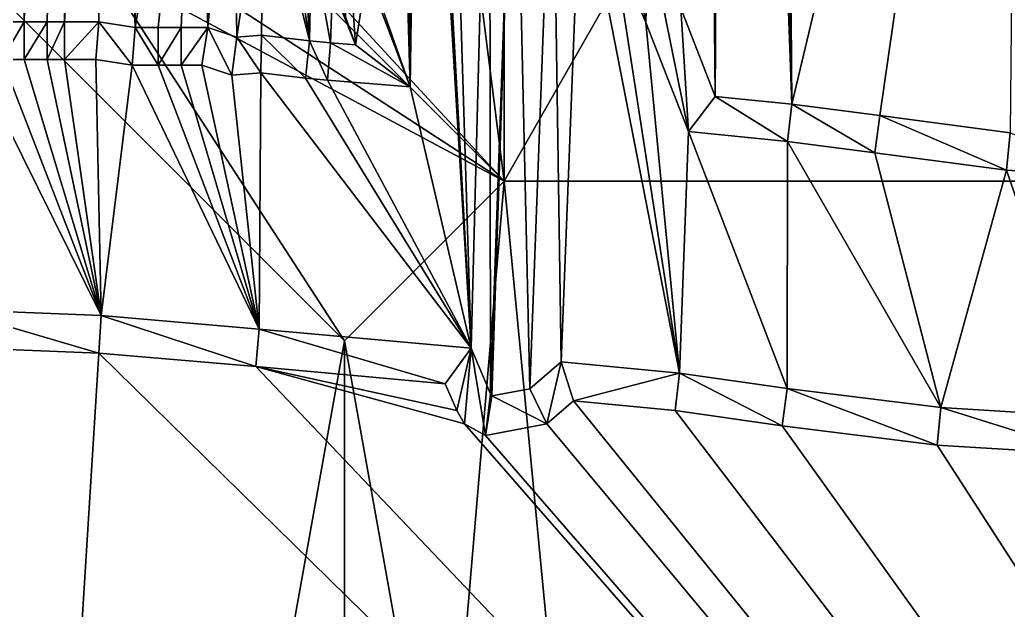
# Model space of a CAD drawing. Extents: x 10 to 110, y 10 to 115.
# Drawn here: x 75.68 to 88.82, y 34.3 to 42.14 of the extents above; entities that cross this region are included whole.
import ezdxf

# ---------------------------------------------------------------- set-up
doc = ezdxf.new("R2010")
doc.units = 0
doc.header["$MEASUREMENT"] = 0
doc.layers.add('STL2DXF', color=7, linetype='Continuous')

msp = doc.modelspace()

# ---------------------------------------------------------------- linework, layer by layer
at = {"layer": 'STL2DXF'}
for points in [[(75.569, 68.249, -0.6), (77.625, 110, -0.6), (75.743, 42.119, -0.6)], [(75.743, 42.119, -0.6), (77.625, 110, -0.6), (76.049, 42.119, -0.6)], [(76.049, 42.119, -0.6), (77.625, 110, -0.6), (76.278, 42.119, -0.6)], [(76.278, 42.119, -0.6), (77.625, 110, -0.6), (76.863, 52.221, -0.6)], [(77.625, 75.504, 0.5), (82.121, 40, 0.5), (82.121, 80, 0.5)], [(82.121, 80, 0.5), (82.121, 40, 0.5), (105, 80, 0.5)], [(105, 80, 0.5), (82.121, 40, 0.5), (105, 40, 0.5)], [(77.625, 44.875, 0.5), (82.121, 40, 0.5), (77.625, 75.504, 0.5)], [(75.438, 42.119, -0.6), (75.569, 68.249, -0.6), (75.743, 42.119, -0.6)], [(85.947, 41.025, -0.6), (85.567, 65.13, -0.6), (85.754, 66.011, -0.6)], [(85.754, 66.011, -0.6), (88.975, 53.722, -0.6), (85.947, 41.025, -0.6)], [(84.809, 65.021, -0.6), (85.076, 65.341, -0.6), (84.929, 41.127, -0.6)], [(84.929, 41.127, -0.6), (85.076, 65.341, -0.6), (85.947, 41.025, -0.6)], [(85.947, 41.025, -0.6), (85.076, 65.341, -0.6), (85.258, 65.001, -0.6)], [(85.947, 41.025, -0.6), (85.258, 65.001, -0.6), (85.567, 65.13, -0.6)], [(84.929, 41.127, -0.6), (84.704, 64.642, -0.6), (84.809, 65.021, -0.6)], [(84.471, 42.298, -0.6), (84.704, 64.642, -0.6), (84.929, 41.127, -0.6)], [(82.121, 40), (66.061, 56.061, 0.5), (66.061, 56.061)], [(66.061, 56.061, 0.5), (82.121, 40), (77.246, 44.875, 0.5)], [(66.061, 56.061), (70, 47.879), (82.121, 40)], [(85.947, 41.025, -0.6), (88.975, 53.722, -0.6), (87.117, 40.873, -0.6)], [(87.117, 40.873, -0.6), (88.975, 53.722, -0.6), (88.848, 40.644, -0.6)], [(76.278, 42.119, -0.6), (76.863, 52.221, -0.6), (76.736, 42.119, -0.6)], [(76.863, 52.221, -0.6), (77.219, 42.043, -0.6), (76.736, 42.119, -0.6)], [(77.219, 42.043, -0.6), (76.863, 52.221, -0.6), (76.92, 50.586, -0.6)], [(77.219, 42.043, -0.6), (76.92, 50.586, -0.6), (77.194, 49.244, -0.6)], [(72.121, 50, 0.5), (70, 47.879, 0.5), (80, 37.879, 0.5)], [(70, 47.879), (72.121, 50), (80, 37.879)], [(72.121, 50, 0.5), (80, 37.879, 0.5), (82.121, 40, 0.5)], [(72.121, 50), (82.121, 40, 0.5), (82.121, 40)], [(82.121, 40, 0.5), (72.121, 50), (72.121, 50, 0.5)], [(80, 37.879), (72.121, 50), (82.121, 40)], [(80.483, 42.355, -0.6), (80.626, 49.833, -0.6), (80.875, 41.256, -0.6)], [(80.875, 41.256, -0.6), (80.626, 49.833, -0.6), (80.799, 49.522, -0.6)], [(80.875, 41.256, -0.6), (80.799, 49.522, -0.6), (80.988, 49.291, -0.6)], [(81.683, 37.781, -0.6), (80.875, 41.256, -0.6), (80.988, 49.291, -0.6)], [(81.683, 37.781, -0.6), (80.988, 49.291, -0.6), (81.065, 49.001, -0.6)], [(77.219, 42.043, -0.6), (77.194, 49.244, -0.6), (78.033, 46.878, -0.6)], [(81.683, 37.781, -0.6), (81.065, 49.001, -0.6), (81.366, 48.07, -0.6)], [(81.683, 37.781, -0.6), (81.366, 48.07, -0.6), (81.929, 47.123, -0.6)], [(80, 37.879), (70, 47.879, 0.5), (70, 47.879)], [(70, 47.879, 0.5), (80, 37.879), (80, 37.879, 0.5)], [(82.121, 40), (70, 47.879), (73, 44.875)], [(81.683, 37.781, -0.6), (81.929, 47.123, -0.6), (81.942, 37.177, -0.6)], [(81.942, 37.177, -0.6), (81.929, 47.123, -0.6), (82.259, 46.186, -0.6)], [(77.219, 42.043, -0.6), (78.033, 46.878, -0.6), (77.524, 42.043, -0.6)], [(77.524, 42.043, -0.6), (78.033, 46.878, -0.6), (77.83, 42.043, -0.6)], [(77.83, 42.043, -0.6), (78.033, 46.878, -0.6), (78.186, 42.043, -0.6)], [(78.186, 42.043, -0.6), (78.033, 46.878, -0.6), (78.517, 45.631, -0.6)], [(81.942, 37.177, -0.6), (82.259, 46.186, -0.6), (81.959, 37.148, -0.6)], [(81.959, 37.148, -0.6), (82.259, 46.186, -0.6), (82.466, 37.243, -0.6)], [(82.466, 37.243, -0.6), (82.259, 46.186, -0.6), (82.765, 45.299, -0.6)], [(78.186, 42.043, -0.6), (78.517, 45.631, -0.6), (78.568, 41.916, -0.6)], [(78.568, 41.916, -0.6), (78.517, 45.631, -0.6), (78.924, 44.333, -0.6)], [(82.466, 37.243, -0.6), (82.765, 45.299, -0.6), (82.882, 37.599, -0.6)], [(82.882, 37.599, -0.6), (82.765, 45.299, -0.6), (83.137, 44.184, -0.6)], [(73, 44.875), (80, 37.879, 0.5), (80, 37.879)], [(80, 37.879, 0.5), (73, 44.875), (73, 44.875, 0.5)], [(82.121, 40), (73, 44.875), (80, 37.879)], [(73, 44.875, 0.5), (75, 10, 0.5), (80, 37.879, 0.5)], [(77.246, 44.875, 0.5), (82.121, 40), (82.121, 40, 0.5)], [(82.121, 40, 0.5), (77.625, 44.875, 0.5), (77.246, 44.875, 0.5)], [(78.568, 41.916, -0.6), (78.924, 44.333, -0.6), (78.898, 41.941, -0.6)], [(78.898, 41.941, -0.6), (78.924, 44.333, -0.6), (79.535, 41.865, -0.6)], [(79.535, 41.865, -0.6), (78.924, 44.333, -0.6), (79.204, 44.053, -0.6)], [(83.577, 43.122, -0.4), (83.606, 44.359, -0.4), (84.008, 42.109, -0.4)], [(84.008, 42.109, -0.4), (83.606, 44.359, -0.4), (84.038, 43.315, -0.4)], [(82.882, 37.599, -0.6), (83.137, 44.184, -0.6), (84.454, 37.451, -0.6)], [(84.454, 37.451, -0.6), (83.137, 44.184, -0.6), (83.577, 43.122, -0.6)], [(79.535, 41.865, -0.6), (79.204, 44.053, -0.6), (79.433, 43.875, -0.6)], [(79.535, 41.865, -0.6), (79.433, 43.875, -0.6), (79.56, 43.239, -0.6)], [(80.018, 42.17, -0.4), (80.04, 43.387, -0.4), (80.145, 41.814, -0.4)], [(80.145, 41.814, -0.4), (80.04, 43.387, -0.4), (80.299, 42.775, -0.4)], [(79.535, 41.865, -0.6), (79.56, 43.239, -0.6), (79.815, 41.84, -0.6)], [(79.815, 41.84, -0.6), (79.56, 43.239, -0.6), (79.84, 42.577, -0.6)], [(84.008, 42.109, -0.4), (84.038, 43.315, -0.4), (84.575, 40.66, -0.4)], [(84.575, 40.66, -0.4), (84.038, 43.315, -0.4), (84.471, 42.298, -0.4)], [(84.454, 37.451, -0.6), (83.577, 43.122, -0.6), (84.008, 42.109, -0.6)], [(83.577, 43.122, -0.6), (84.008, 42.109, -0.4), (84.008, 42.109, -0.6)], [(84.008, 42.109, -0.4), (83.577, 43.122, -0.6), (83.577, 43.122, -0.4)], [(80.875, 41.256, -0.4), (80.145, 41.814, -0.4), (80.299, 42.775, -0.4)], [(80.875, 41.256, -0.4), (80.299, 42.775, -0.4), (80.483, 42.355, -0.4)], [(79.815, 41.84, -0.6), (79.84, 42.577, -0.6), (80.145, 41.814, -0.6)], [(80.145, 41.814, -0.6), (79.84, 42.577, -0.6), (80.018, 42.17, -0.6)], [(80.875, 41.256, -0.4), (80.483, 42.355, -0.6), (80.875, 41.256, -0.6)], [(80.483, 42.355, -0.6), (80.875, 41.256, -0.4), (80.483, 42.355, -0.4)], [(84.575, 40.66, -0.4), (84.471, 42.298, -0.4), (84.929, 41.127, -0.4)], [(84.929, 41.127, -0.4), (84.471, 42.298, -0.6), (84.929, 41.127, -0.6)], [(84.471, 42.298, -0.6), (84.929, 41.127, -0.4), (84.471, 42.298, -0.4)], [(75.452, 41.619, -0.4), (75.438, 42.119, -0.4), (75.743, 42.119, -0.4)], [(75.743, 42.119, -0.6), (75.438, 42.119, -0.4), (75.438, 42.119, -0.6)], [(75.438, 42.119, -0.4), (75.743, 42.119, -0.6), (75.743, 42.119, -0.4)], [(75.452, 41.619, -0.4), (75.743, 42.119, -0.4), (75.743, 41.619, -0.4)], [(75.743, 41.619, -0.4), (75.743, 42.119, -0.4), (76.049, 42.119, -0.4)], [(75.743, 41.619, -0.4), (76.049, 42.119, -0.4), (76.049, 41.619, -0.4)], [(76.049, 42.119, -0.6), (75.743, 42.119, -0.4), (75.743, 42.119, -0.6)], [(75.743, 42.119, -0.4), (76.049, 42.119, -0.6), (76.049, 42.119, -0.4)], [(76.049, 41.619, -0.4), (76.049, 42.119, -0.4), (76.278, 42.119, -0.4)], [(76.049, 41.619, -0.4), (76.278, 42.119, -0.4), (76.278, 41.619, -0.4)], [(76.278, 42.119, -0.6), (76.049, 42.119, -0.4), (76.049, 42.119, -0.6)], [(76.049, 42.119, -0.4), (76.278, 42.119, -0.6), (76.278, 42.119, -0.4)], [(76.278, 41.619, -0.4), (76.278, 42.119, -0.4), (76.736, 42.119, -0.4)], [(76.278, 41.619, -0.4), (76.736, 42.119, -0.4), (76.696, 41.619, -0.4)], [(76.736, 42.119, -0.6), (76.278, 42.119, -0.4), (76.278, 42.119, -0.6)], [(76.278, 42.119, -0.4), (76.736, 42.119, -0.6), (76.736, 42.119, -0.4)], [(76.696, 41.619, -0.4), (76.736, 42.119, -0.4), (77.18, 41.543, -0.4)], [(77.18, 41.543, -0.4), (76.736, 42.119, -0.4), (77.219, 42.043, -0.4)], [(77.219, 42.043, -0.6), (76.736, 42.119, -0.4), (76.736, 42.119, -0.6)], [(76.736, 42.119, -0.4), (77.219, 42.043, -0.6), (77.219, 42.043, -0.4)], [(80.018, 42.17, -0.6), (80.145, 41.814, -0.4), (80.145, 41.814, -0.6)], [(80.145, 41.814, -0.4), (80.018, 42.17, -0.6), (80.018, 42.17, -0.4)], [(84.454, 37.451, -0.6), (84.008, 42.109, -0.6), (84.575, 40.66, -0.6)], [(84.008, 42.109, -0.6), (84.575, 40.66, -0.4), (84.575, 40.66, -0.6)], [(84.575, 40.66, -0.4), (84.008, 42.109, -0.6), (84.008, 42.109, -0.4)], [(77.18, 41.543, -0.4), (77.219, 42.043, -0.4), (77.524, 41.543, -0.4)], [(77.524, 41.543, -0.4), (77.219, 42.043, -0.4), (77.524, 42.043, -0.4)], [(77.524, 42.043, -0.6), (77.219, 42.043, -0.4), (77.219, 42.043, -0.6)], [(77.219, 42.043, -0.4), (77.524, 42.043, -0.6), (77.524, 42.043, -0.4)], [(77.524, 41.543, -0.4), (77.524, 42.043, -0.4), (77.83, 42.043, -0.4)], [(77.524, 41.543, -0.4), (77.83, 42.043, -0.4), (77.83, 41.543, -0.4)], [(77.83, 42.043, -0.6), (77.524, 42.043, -0.4), (77.524, 42.043, -0.6)], [(77.524, 42.043, -0.4), (77.83, 42.043, -0.6), (77.83, 42.043, -0.4)], [(77.83, 41.543, -0.4), (77.83, 42.043, -0.4), (78.186, 42.043, -0.4)], [(77.83, 41.543, -0.4), (78.186, 42.043, -0.4), (78.105, 41.543, -0.4)], [(78.186, 42.043, -0.6), (77.83, 42.043, -0.4), (77.83, 42.043, -0.6)], [(77.83, 42.043, -0.4), (78.186, 42.043, -0.6), (78.186, 42.043, -0.4)], [(78.105, 41.543, -0.4), (78.186, 42.043, -0.4), (78.505, 41.41, -0.4)], [(78.505, 41.41, -0.4), (78.186, 42.043, -0.4), (78.568, 41.916, -0.4)], [(78.568, 41.916, -0.6), (78.186, 42.043, -0.4), (78.186, 42.043, -0.6)], [(78.186, 42.043, -0.4), (78.568, 41.916, -0.6), (78.568, 41.916, -0.4)], [(78.505, 41.41, -0.4), (78.568, 41.916, -0.4), (78.888, 41.439, -0.4)], [(78.888, 41.439, -0.4), (78.568, 41.916, -0.4), (78.898, 41.941, -0.4)], [(78.898, 41.941, -0.6), (78.568, 41.916, -0.4), (78.568, 41.916, -0.6)], [(78.568, 41.916, -0.4), (78.898, 41.941, -0.6), (78.898, 41.941, -0.4)], [(78.888, 41.439, -0.4), (78.898, 41.941, -0.4), (79.482, 41.368, -0.4)], [(79.482, 41.368, -0.4), (78.898, 41.941, -0.4), (79.535, 41.865, -0.4)], [(79.535, 41.865, -0.6), (78.898, 41.941, -0.4), (78.898, 41.941, -0.6)], [(78.898, 41.941, -0.4), (79.535, 41.865, -0.6), (79.535, 41.865, -0.4)], [(79.482, 41.368, -0.4), (79.535, 41.865, -0.4), (79.773, 41.341, -0.4)], [(79.773, 41.341, -0.4), (79.535, 41.865, -0.4), (79.815, 41.84, -0.4)], [(79.815, 41.84, -0.6), (79.535, 41.865, -0.4), (79.535, 41.865, -0.6)], [(79.535, 41.865, -0.4), (79.815, 41.84, -0.6), (79.815, 41.84, -0.4)], [(79.773, 41.341, -0.4), (79.815, 41.84, -0.4), (80.875, 41.256, -0.4)], [(80.875, 41.256, -0.4), (79.815, 41.84, -0.4), (80.145, 41.814, -0.4)], [(80.145, 41.814, -0.6), (79.815, 41.84, -0.4), (79.815, 41.84, -0.6)], [(79.815, 41.84, -0.4), (80.145, 41.814, -0.6), (80.145, 41.814, -0.4)], [(74.761, 38.294, -0.6), (75.085, 41.599, -0.6), (76.767, 38.217, -0.6)], [(76.767, 38.217, -0.6), (75.085, 41.599, -0.6), (75.452, 41.619, -0.6)], [(76.767, 38.217, -0.6), (75.452, 41.619, -0.6), (75.743, 41.619, -0.6)], [(75.452, 41.619, -0.4), (75.743, 41.619, -0.6), (75.452, 41.619, -0.6)], [(75.743, 41.619, -0.6), (75.452, 41.619, -0.4), (75.743, 41.619, -0.4)], [(76.767, 38.217, -0.6), (75.743, 41.619, -0.6), (76.049, 41.619, -0.6)], [(75.743, 41.619, -0.4), (76.049, 41.619, -0.6), (75.743, 41.619, -0.6)], [(76.049, 41.619, -0.6), (75.743, 41.619, -0.4), (76.049, 41.619, -0.4)], [(76.767, 38.217, -0.6), (76.049, 41.619, -0.6), (76.278, 41.619, -0.6)], [(76.049, 41.619, -0.4), (76.278, 41.619, -0.6), (76.049, 41.619, -0.6)], [(76.278, 41.619, -0.6), (76.049, 41.619, -0.4), (76.278, 41.619, -0.4)], [(76.767, 38.217, -0.6), (76.278, 41.619, -0.6), (76.696, 41.619, -0.6)], [(76.278, 41.619, -0.4), (76.696, 41.619, -0.6), (76.278, 41.619, -0.6)], [(76.696, 41.619, -0.6), (76.278, 41.619, -0.4), (76.696, 41.619, -0.4)], [(76.767, 38.217, -0.6), (76.696, 41.619, -0.6), (77.18, 41.543, -0.6)], [(76.696, 41.619, -0.4), (77.18, 41.543, -0.6), (76.696, 41.619, -0.6)], [(77.18, 41.543, -0.6), (76.696, 41.619, -0.4), (77.18, 41.543, -0.4)], [(76.767, 38.217, -0.6), (77.18, 41.543, -0.6), (78.866, 38.037, -0.6)], [(78.866, 38.037, -0.6), (77.18, 41.543, -0.6), (77.524, 41.543, -0.6)], [(77.18, 41.543, -0.4), (77.524, 41.543, -0.6), (77.18, 41.543, -0.6)], [(77.524, 41.543, -0.6), (77.18, 41.543, -0.4), (77.524, 41.543, -0.4)], [(78.866, 38.037, -0.6), (77.524, 41.543, -0.6), (77.83, 41.543, -0.6)], [(77.524, 41.543, -0.4), (77.83, 41.543, -0.6), (77.524, 41.543, -0.6)], [(77.83, 41.543, -0.6), (77.524, 41.543, -0.4), (77.83, 41.543, -0.4)], [(78.866, 38.037, -0.6), (77.83, 41.543, -0.6), (78.105, 41.543, -0.6)], [(77.83, 41.543, -0.4), (78.105, 41.543, -0.6), (77.83, 41.543, -0.6)], [(78.105, 41.543, -0.6), (77.83, 41.543, -0.4), (78.105, 41.543, -0.4)], [(78.866, 38.037, -0.6), (78.105, 41.543, -0.6), (78.505, 41.41, -0.6)], [(78.105, 41.543, -0.4), (78.505, 41.41, -0.6), (78.105, 41.543, -0.6)], [(78.505, 41.41, -0.6), (78.105, 41.543, -0.4), (78.505, 41.41, -0.4)], [(78.866, 38.037, -0.6), (78.505, 41.41, -0.6), (78.888, 41.439, -0.6)], [(78.505, 41.41, -0.4), (78.888, 41.439, -0.6), (78.505, 41.41, -0.6)], [(78.888, 41.439, -0.6), (78.505, 41.41, -0.4), (78.888, 41.439, -0.4)], [(78.866, 38.037, -0.6), (78.888, 41.439, -0.6), (81.683, 37.781, -0.6)], [(81.683, 37.781, -0.6), (78.888, 41.439, -0.6), (79.482, 41.368, -0.6)], [(78.888, 41.439, -0.4), (79.482, 41.368, -0.6), (78.888, 41.439, -0.6)], [(79.482, 41.368, -0.6), (78.888, 41.439, -0.4), (79.482, 41.368, -0.4)], [(81.683, 37.781, -0.6), (79.482, 41.368, -0.6), (79.773, 41.341, -0.6)], [(79.482, 41.368, -0.4), (79.773, 41.341, -0.6), (79.482, 41.368, -0.6)], [(79.773, 41.341, -0.6), (79.482, 41.368, -0.4), (79.773, 41.341, -0.4)], [(81.683, 37.781, -0.6), (79.773, 41.341, -0.6), (80.875, 41.256, -0.6)], [(79.773, 41.341, -0.4), (80.875, 41.256, -0.6), (79.773, 41.341, -0.6)], [(80.875, 41.256, -0.6), (79.773, 41.341, -0.4), (80.875, 41.256, -0.4)], [(84.575, 40.66, -0.4), (84.929, 41.127, -0.4), (85.89, 40.528, -0.4)], [(85.89, 40.528, -0.4), (84.929, 41.127, -0.4), (85.947, 41.025, -0.4)], [(85.947, 41.025, -0.6), (84.929, 41.127, -0.4), (84.929, 41.127, -0.6)], [(84.929, 41.127, -0.4), (85.947, 41.025, -0.6), (85.947, 41.025, -0.4)], [(85.89, 40.528, -0.4), (85.947, 41.025, -0.4), (87.052, 40.377, -0.4)], [(87.052, 40.377, -0.4), (85.947, 41.025, -0.4), (87.117, 40.873, -0.4)], [(87.117, 40.873, -0.6), (85.947, 41.025, -0.4), (85.947, 41.025, -0.6)], [(85.947, 41.025, -0.4), (87.117, 40.873, -0.6), (87.117, 40.873, -0.4)], [(87.052, 40.377, -0.4), (87.117, 40.873, -0.4), (88.799, 40.146, -0.4)], [(88.799, 40.146, -0.4), (87.117, 40.873, -0.4), (88.848, 40.644, -0.4)], [(88.848, 40.644, -0.6), (87.117, 40.873, -0.4), (87.117, 40.873, -0.6)], [(87.117, 40.873, -0.4), (88.848, 40.644, -0.6), (88.848, 40.644, -0.4)], [(84.454, 37.451, -0.6), (84.575, 40.66, -0.6), (85.886, 37.246, -0.6)], [(85.886, 37.246, -0.6), (84.575, 40.66, -0.6), (85.89, 40.528, -0.6)], [(84.575, 40.66, -0.4), (85.89, 40.528, -0.6), (84.575, 40.66, -0.6)], [(85.89, 40.528, -0.6), (84.575, 40.66, -0.4), (85.89, 40.528, -0.4)], [(88.799, 40.146, -0.4), (88.848, 40.644, -0.4), (90.486, 40.042, -0.4)], [(85.886, 37.246, -0.6), (85.89, 40.528, -0.6), (87.927, 36.994, -0.6)], [(87.927, 36.994, -0.6), (85.89, 40.528, -0.6), (87.052, 40.377, -0.6)], [(85.89, 40.528, -0.4), (87.052, 40.377, -0.6), (85.89, 40.528, -0.6)], [(87.052, 40.377, -0.6), (85.89, 40.528, -0.4), (87.052, 40.377, -0.4)], [(87.927, 36.994, -0.6), (87.052, 40.377, -0.6), (88.799, 40.146, -0.6)], [(87.052, 40.377, -0.4), (88.799, 40.146, -0.6), (87.052, 40.377, -0.6)], [(88.799, 40.146, -0.6), (87.052, 40.377, -0.4), (88.799, 40.146, -0.4)], [(87.927, 36.994, -0.6), (88.799, 40.146, -0.6), (89.924, 36.869, -0.6)], [(89.924, 36.869, -0.6), (88.799, 40.146, -0.6), (90.486, 40.042, -0.6)], [(88.799, 40.146, -0.4), (90.486, 40.042, -0.6), (88.799, 40.146, -0.6)], [(90.486, 40.042, -0.6), (88.799, 40.146, -0.4), (90.486, 40.042, -0.4)], [(80, 37.879, 0.5), (85, 10, 0.5), (82.121, 40, 0.5)], [(80, 37.879), (82.121, 40), (80, 15)], [(80, 15), (82.121, 40), (85, 10)], [(80, 37.879), (85, 10), (82.121, 40)], [(82.121, 40, 0.5), (85, 10, 0.5), (105, 40, 0.5)], [(82.121, 40), (105, 40, 0.5), (105, 40)], [(105, 40, 0.5), (82.121, 40), (82.121, 40, 0.5)], [(85, 10), (82.121, 40), (105, 40)], [(105, 40, 0.5), (82.121, 40), (105, 40)], [(82.121, 40), (105, 40, 0.5), (82.121, 40, 0.5)], [(82.121, 40), (85, 10), (105, 40)], [(105, 40, 0.5), (85, 10, 0.5), (105, 10, 0.5)], [(85, 10), (105, 40), (105, 10)], [(105, 40), (85, 10), (105, 10)], [(74.751, 37.794, -0.4), (74.761, 38.294, -0.4), (76.736, 37.717, -0.4)], [(76.736, 37.717, -0.4), (74.761, 38.294, -0.4), (76.767, 38.217, -0.4)], [(76.767, 38.217, -0.6), (74.761, 38.294, -0.4), (74.761, 38.294, -0.6)], [(74.761, 38.294, -0.4), (76.767, 38.217, -0.6), (76.767, 38.217, -0.4)], [(76.736, 37.717, -0.4), (76.767, 38.217, -0.4), (78.822, 37.539, -0.4)], [(78.822, 37.539, -0.4), (76.767, 38.217, -0.4), (78.866, 38.037, -0.4)], [(78.866, 38.037, -0.6), (76.767, 38.217, -0.4), (76.767, 38.217, -0.6)], [(76.767, 38.217, -0.4), (78.866, 38.037, -0.6), (78.866, 38.037, -0.4)], [(78.822, 37.539, -0.4), (78.866, 38.037, -0.4), (81.341, 37.31, -0.4)], [(81.341, 37.31, -0.4), (78.866, 38.037, -0.4), (81.683, 37.781, -0.4)], [(81.683, 37.781, -0.6), (78.866, 38.037, -0.4), (78.866, 38.037, -0.6)], [(78.866, 38.037, -0.4), (81.683, 37.781, -0.6), (81.683, 37.781, -0.4)], [(80, 37.879, 0.5), (75, 10, 0.5), (80, 15, 0.5)], [(85, 10, 0.5), (80, 37.879, 0.5), (80, 15, 0.5)], [(80, 37.879, 0.5), (80, 15), (80, 15, 0.5)], [(80, 15), (80, 37.879, 0.5), (80, 37.879)], [(80, 37.879), (80, 15, 0.5), (80, 15)], [(80, 15, 0.5), (80, 37.879), (80, 37.879, 0.5)], [(85, 10), (80, 37.879), (80, 15)], [(74.751, 37.794, -0.4), (76.736, 37.717, -0.6), (74.751, 37.794, -0.6)], [(76.736, 37.717, -0.6), (74.751, 37.794, -0.4), (76.736, 37.717, -0.4)], [(75, 10, -0.6), (74.751, 37.794, -0.6), (76.736, 37.717, -0.6)], [(75, 10, -0.6), (76.736, 37.717, -0.6), (105, 10, -0.6)], [(76.736, 37.717, -0.4), (78.822, 37.539, -0.6), (76.736, 37.717, -0.6)], [(78.822, 37.539, -0.6), (76.736, 37.717, -0.4), (78.822, 37.539, -0.4)], [(105, 10, -0.6), (76.736, 37.717, -0.6), (78.822, 37.539, -0.6)], [(81.341, 37.31, -0.4), (81.683, 37.781, -0.4), (81.494, 36.954, -0.4)], [(81.494, 36.954, -0.4), (81.683, 37.781, -0.4), (81.596, 36.776, -0.4)], [(81.596, 36.776, -0.4), (81.683, 37.781, -0.4), (81.876, 36.623, -0.4)], [(81.876, 36.623, -0.4), (81.683, 37.781, -0.4), (81.942, 37.177, -0.4)], [(81.942, 37.177, -0.4), (81.683, 37.781, -0.6), (81.942, 37.177, -0.6)], [(81.683, 37.781, -0.6), (81.942, 37.177, -0.4), (81.683, 37.781, -0.4)], [(82.69, 36.776, -0.4), (82.466, 37.243, -0.4), (82.882, 37.599, -0.4)], [(82.882, 37.599, -0.4), (82.466, 37.243, -0.6), (82.882, 37.599, -0.6)], [(82.466, 37.243, -0.6), (82.882, 37.599, -0.4), (82.466, 37.243, -0.4)], [(82.69, 36.776, -0.4), (82.882, 37.599, -0.4), (83.046, 37.081, -0.4)], [(83.046, 37.081, -0.4), (82.882, 37.599, -0.4), (84.454, 37.451, -0.4)], [(84.454, 37.451, -0.6), (82.882, 37.599, -0.4), (82.882, 37.599, -0.6)], [(82.882, 37.599, -0.4), (84.454, 37.451, -0.6), (84.454, 37.451, -0.4)], [(78.822, 37.539, -0.4), (81.341, 37.31, -0.6), (78.822, 37.539, -0.6)], [(81.341, 37.31, -0.6), (78.822, 37.539, -0.4), (81.341, 37.31, -0.4)], [(105, 10, -0.6), (78.822, 37.539, -0.6), (81.596, 36.776, -0.6)], [(81.596, 36.776, -0.6), (78.822, 37.539, -0.6), (81.494, 36.954, -0.6)], [(81.494, 36.954, -0.6), (78.822, 37.539, -0.6), (81.341, 37.31, -0.6)], [(83.046, 37.081, -0.4), (84.454, 37.451, -0.4), (84.395, 36.954, -0.4)], [(84.395, 36.954, -0.4), (84.454, 37.451, -0.4), (85.82, 36.75, -0.4)], [(85.82, 36.75, -0.4), (84.454, 37.451, -0.4), (85.886, 37.246, -0.4)], [(85.886, 37.246, -0.6), (84.454, 37.451, -0.4), (84.454, 37.451, -0.6)], [(84.454, 37.451, -0.4), (85.886, 37.246, -0.6), (85.886, 37.246, -0.4)], [(81.341, 37.31, -0.6), (81.494, 36.954, -0.4), (81.494, 36.954, -0.6)], [(81.494, 36.954, -0.4), (81.341, 37.31, -0.6), (81.341, 37.31, -0.4)], [(82.69, 36.776, -0.4), (81.959, 37.148, -0.4), (82.466, 37.243, -0.4)], [(82.466, 37.243, -0.4), (81.959, 37.148, -0.6), (82.466, 37.243, -0.6)], [(81.959, 37.148, -0.6), (82.466, 37.243, -0.4), (81.959, 37.148, -0.4)], [(85.82, 36.75, -0.4), (85.886, 37.246, -0.4), (87.881, 36.496, -0.4)], [(87.881, 36.496, -0.4), (85.886, 37.246, -0.4), (87.927, 36.994, -0.4)], [(87.927, 36.994, -0.6), (85.886, 37.246, -0.4), (85.886, 37.246, -0.6)], [(85.886, 37.246, -0.4), (87.927, 36.994, -0.6), (87.927, 36.994, -0.4)], [(81.876, 36.623, -0.4), (81.942, 37.177, -0.4), (81.959, 37.148, -0.4)], [(81.876, 36.623, -0.4), (81.959, 37.148, -0.4), (82.69, 36.776, -0.4)], [(81.959, 37.148, -0.4), (81.942, 37.177, -0.6), (81.959, 37.148, -0.6)], [(81.942, 37.177, -0.6), (81.959, 37.148, -0.4), (81.942, 37.177, -0.4)], [(82.69, 36.776, -0.6), (83.046, 37.081, -0.4), (83.046, 37.081, -0.6)], [(83.046, 37.081, -0.4), (82.69, 36.776, -0.6), (82.69, 36.776, -0.4)], [(105, 10, -0.6), (82.69, 36.776, -0.6), (83.046, 37.081, -0.6)], [(83.046, 37.081, -0.4), (84.395, 36.954, -0.6), (83.046, 37.081, -0.6)], [(84.395, 36.954, -0.6), (83.046, 37.081, -0.4), (84.395, 36.954, -0.4)], [(105, 10, -0.6), (83.046, 37.081, -0.6), (84.395, 36.954, -0.6)], [(81.494, 36.954, -0.6), (81.596, 36.776, -0.4), (81.596, 36.776, -0.6)], [(81.596, 36.776, -0.4), (81.494, 36.954, -0.6), (81.494, 36.954, -0.4)], [(84.395, 36.954, -0.4), (85.82, 36.75, -0.6), (84.395, 36.954, -0.6)], [(85.82, 36.75, -0.6), (84.395, 36.954, -0.4), (85.82, 36.75, -0.4)], [(105, 10, -0.6), (84.395, 36.954, -0.6), (85.82, 36.75, -0.6)], [(87.881, 36.496, -0.4), (87.927, 36.994, -0.4), (89.916, 36.369, -0.4)], [(89.916, 36.369, -0.4), (87.927, 36.994, -0.4), (89.924, 36.869, -0.4)], [(89.924, 36.869, -0.6), (87.927, 36.994, -0.4), (87.927, 36.994, -0.6)], [(87.927, 36.994, -0.4), (89.924, 36.869, -0.6), (89.924, 36.869, -0.4)], [(81.596, 36.776, -0.4), (81.876, 36.623, -0.6), (81.596, 36.776, -0.6)], [(81.876, 36.623, -0.6), (81.596, 36.776, -0.4), (81.876, 36.623, -0.4)], [(105, 10, -0.6), (81.596, 36.776, -0.6), (81.876, 36.623, -0.6)], [(81.876, 36.623, -0.6), (82.69, 36.776, -0.4), (82.69, 36.776, -0.6)], [(82.69, 36.776, -0.4), (81.876, 36.623, -0.6), (81.876, 36.623, -0.4)], [(105, 10, -0.6), (81.876, 36.623, -0.6), (82.69, 36.776, -0.6)], [(85.82, 36.75, -0.4), (87.881, 36.496, -0.6), (85.82, 36.75, -0.6)], [(87.881, 36.496, -0.6), (85.82, 36.75, -0.4), (87.881, 36.496, -0.4)], [(105, 10, -0.6), (85.82, 36.75, -0.6), (87.881, 36.496, -0.6)], [(87.881, 36.496, -0.4), (89.916, 36.369, -0.6), (87.881, 36.496, -0.6)], [(89.916, 36.369, -0.6), (87.881, 36.496, -0.4), (89.916, 36.369, -0.4)], [(105, 10, -0.6), (87.881, 36.496, -0.6), (89.916, 36.369, -0.6)]]:
    msp.add_3dface(points, dxfattribs=at)

doc.saveas('drawing.dxf')
